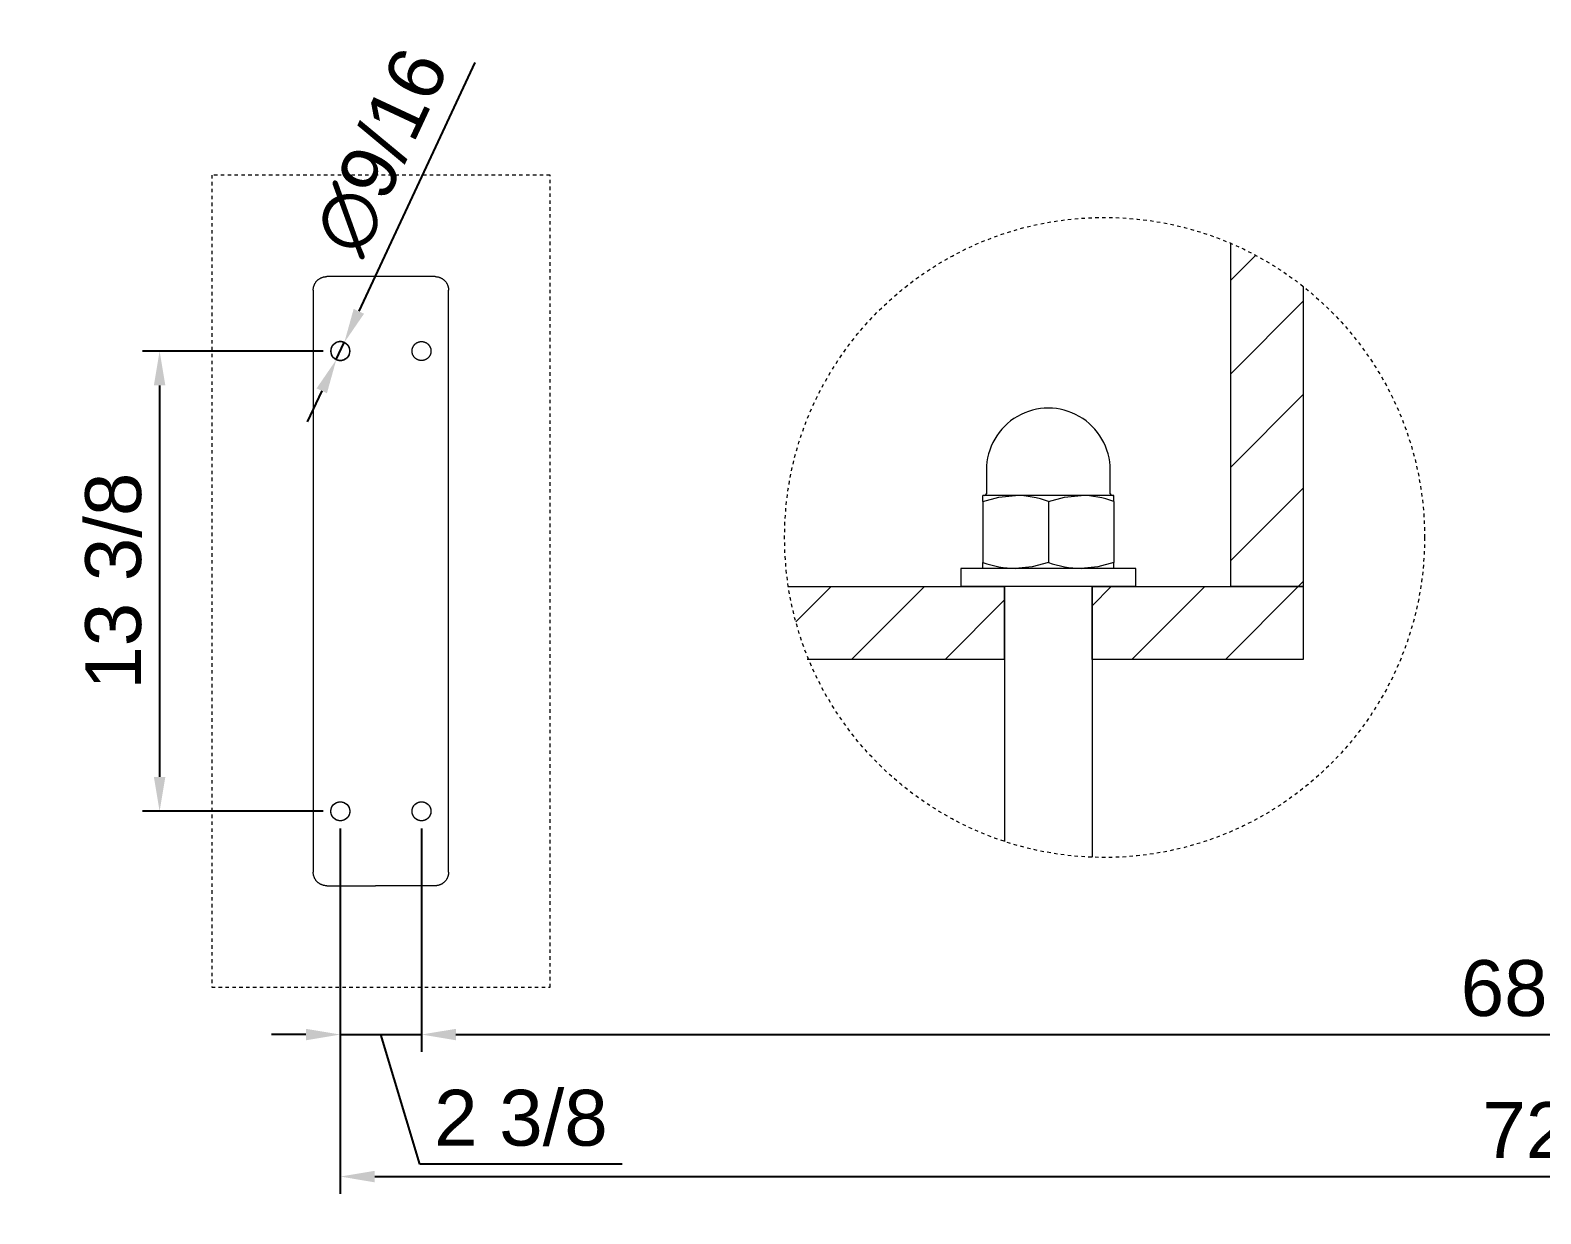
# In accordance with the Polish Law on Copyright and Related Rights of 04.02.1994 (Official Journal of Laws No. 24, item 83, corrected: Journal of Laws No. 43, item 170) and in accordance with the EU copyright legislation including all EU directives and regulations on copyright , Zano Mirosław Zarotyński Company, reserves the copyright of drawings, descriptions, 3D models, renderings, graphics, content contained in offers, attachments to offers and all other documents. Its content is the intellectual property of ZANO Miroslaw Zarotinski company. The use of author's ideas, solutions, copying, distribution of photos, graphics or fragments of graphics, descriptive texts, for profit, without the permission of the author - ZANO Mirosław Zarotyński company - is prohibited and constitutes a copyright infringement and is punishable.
# Model space of a CAD drawing. Header units: inches. Extents: x -2 to 171, y -5 to 121.
# Drawn here: x -0.25 to 43.69, y -4.56 to 29.86 of the extents above; entities that cross this region are included whole.
import ezdxf

# ---------------------------------------------------------------- set-up
doc = ezdxf.new("R2010")
doc.units = ezdxf.units.IN
doc.linetypes.add('HIDDEN', pattern=[1.905, 1.27, -0.635])
for name, color, linetype, lineweight in [('ZANO_R', 7, 'Continuous', 0), ('ZANO_R_przerywana', 250, 'HIDDEN', 0), ('ZANO_W', 1, 'Continuous', 0)]:
    doc.layers.add(name, color=color, linetype=linetype, lineweight=lineweight)
doc.styles.get("Standard").update_dxf_attribs({"font": 'arial.ttf'})
doc.dimstyles.new('amerykanie', dxfattribs={"dimtxt": 50, "dimasz": 50, "dimexe": 0.5, "dimexo": 0.5, "dimgap": 1, "dimtad": 1, "dimdec": 0, "dimzin": 0, "dimlunit": 5, "dimtxsty": 'Standard', "dimcen": 0.09, "dimclrd": 1, "dimclre": 1, "dimclrt": 1, "dimazin": 0, "dimtfac": 1, "dimtdec": 0, "dimtmove": 0, "dimatfit": 3, "dimfxl": 1, "dimtzin": 0, "dimarcsym": 1})

# ---------------------------------------------------------------- blocks, each defined once
blk = doc.blocks.new('*D366')
at = {"layer": 'ZANO_W', "color": 1, "lineweight": -2}
for p, q in [((12.687, 28.924), (9.309, 21.686)), ((8.653, 20.28), (8.886, 20.779)), ((8.23, 19.374), (7.807, 18.468))]:
    blk.add_line(p, q, dxfattribs=at)
at = {"layer": 'ZANO_W', "color": 1}
for points in [[(9.158, 21.756), (9.46, 21.615), (8.886, 20.779)], [(8.381, 19.303), (8.079, 19.444), (8.653, 20.28)]]:
    blk.add_solid(points, dxfattribs=at)
at = {"layer": 'ZANO_W', "color": 1, "insert": (9.963, 26.339), "char_height": 1.625, "attachment_point": 5, "rotation": 64.9822}
blk.add_mtext('∅9/16', dxfattribs=at)
blk = doc.blocks.new('*D370')
at = {"layer": 'ZANO_W', "color": 1, "lineweight": -2}
for p, q in [((8.269, 20.53), (3.013, 20.53)), ((3.513, 19.53), (3.513, 8.144)), ((8.269, 7.144), (3.013, 7.144))]:
    blk.add_line(p, q, dxfattribs=at)
at = {"layer": 'ZANO_W', "color": 1}
for points in [[(3.68, 19.53), (3.347, 19.53), (3.513, 20.53)], [(3.347, 8.144), (3.68, 8.144), (3.513, 7.144)]]:
    blk.add_solid(points, dxfattribs=at)
at = {"layer": 'ZANO_W', "color": 1, "insert": (2.173, 13.837), "char_height": 1.625, "attachment_point": 5, "rotation": 90}
blk.add_mtext('13 3/8', dxfattribs=at)
blk = doc.blocks.new('*D371')
at = {"layer": 'ZANO_W', "color": 1, "lineweight": -2}
for p, q in [((8.769, 6.644), (8.769, 0.151)), ((11.132, 6.644), (11.132, 0.151)), ((7.769, 0.651), (6.769, 0.651)), ((8.769, 0.651), (11.132, 0.651)), ((11.082, -3.122), (9.951, 0.651)), ((12.132, 0.651), (13.132, 0.651)), ((16.965, -3.122), (11.082, -3.122))]:
    blk.add_line(p, q, dxfattribs=at)
at = {"layer": 'ZANO_W', "color": 1}
for points in [[(7.769, 0.484), (7.769, 0.817), (8.769, 0.651)], [(12.132, 0.817), (12.132, 0.484), (11.132, 0.651)]]:
    blk.add_solid(points, dxfattribs=at)
at = {"layer": 'ZANO_W', "color": 1, "insert": (14.024, -1.781), "char_height": 1.625, "attachment_point": 5}
blk.add_mtext('2 3/8', dxfattribs=at)
blk = doc.blocks.new('*D372')
at = {"layer": 'ZANO_W', "color": 1, "lineweight": -2}
for p, q in [((11.132, 6.644), (11.132, 0.151)), ((79.163, 6.644), (79.163, 0.151)), ((12.132, 0.651), (78.163, 0.651))]:
    blk.add_line(p, q, dxfattribs=at)
at = {"layer": 'ZANO_W', "color": 1}
for points in [[(12.132, 0.817), (12.132, 0.484), (11.132, 0.651)], [(78.163, 0.484), (78.163, 0.817), (79.163, 0.651)]]:
    blk.add_solid(points, dxfattribs=at)
at = {"layer": 'ZANO_W', "color": 1, "insert": (45.147, 1.991), "char_height": 1.625, "attachment_point": 5}
blk.add_mtext('68 1/16', dxfattribs=at)
blk = doc.blocks.new('*D374')
at = {"layer": 'ZANO_W', "color": 1, "lineweight": -2}
for p, q in [((8.769, 6.644), (8.769, -3.98)), ((81.525, 6.644), (81.525, -3.98)), ((9.769, -3.48), (80.525, -3.48))]:
    blk.add_line(p, q, dxfattribs=at)
at = {"layer": 'ZANO_W', "color": 1}
for points in [[(9.769, -3.313), (9.769, -3.647), (8.769, -3.48)], [(80.525, -3.647), (80.525, -3.313), (81.525, -3.48)]]:
    blk.add_solid(points, dxfattribs=at)
at = {"layer": 'ZANO_W', "color": 1, "insert": (45.147, -2.139), "char_height": 1.625, "attachment_point": 5}
blk.add_mtext('72 3/4', dxfattribs=at)

msp = doc.modelspace()

# ---------------------------------------------------------------- linework, layer by layer
at = {"layer": 'ZANO_R'}
for p, q in [((34.65989, 23.66836), (34.65989, 13.68002)), ((34.65989, 22.57833), (35.39621, 23.31465)), ((7.99665, 22.40764), (8.0005, 22.42052)), ((8.0005, 22.42052), (8.00478, 22.43326)), ((8.00478, 22.43326), (8.0095, 22.44585)), ((8.0095, 22.44585), (8.01464, 22.45827)), ((8.01464, 22.45827), (8.02021, 22.47051)), ((8.02021, 22.47051), (8.02619, 22.48255)), ((8.02619, 22.48255), (8.03258, 22.49438)), ((8.03258, 22.49438), (8.03937, 22.50598)), ((8.03937, 22.50598), (8.04655, 22.51735)), ((8.04655, 22.51735), (8.05411, 22.52846)), ((8.05411, 22.52846), (8.06205, 22.53931)), ((8.06205, 22.53931), (8.07035, 22.54988)), ((8.07035, 22.54988), (8.07901, 22.56016)), ((8.07901, 22.56016), (8.08802, 22.57014)), ((8.08802, 22.57014), (8.09736, 22.57981)), ((8.09736, 22.57981), (8.10703, 22.58915)), ((8.10703, 22.58915), (8.11701, 22.59816)), ((8.11701, 22.59816), (8.12729, 22.60682)), ((8.12729, 22.60682), (8.13786, 22.61512)), ((8.13786, 22.61512), (8.14871, 22.62306)), ((8.14871, 22.62306), (8.15983, 22.63063)), ((8.15983, 22.63063), (8.17119, 22.63781)), ((8.17119, 22.63781), (8.18279, 22.64459)), ((8.18279, 22.64459), (8.19462, 22.65098)), ((8.19462, 22.65098), (8.20666, 22.65696)), ((8.20666, 22.65696), (8.2189, 22.66253)), ((8.2189, 22.66253), (8.23132, 22.66767)), ((8.23132, 22.66767), (8.24391, 22.67239)), ((8.24391, 22.67239), (8.25665, 22.67667)), ((8.25665, 22.67667), (8.26953, 22.68052)), ((8.26953, 22.68052), (8.28254, 22.68393)), ((8.28254, 22.68393), (8.29565, 22.68689)), ((8.29565, 22.68689), (8.30886, 22.6894)), ((8.30886, 22.6894), (8.32214, 22.69145)), ((8.32214, 22.69145), (8.33549, 22.69306)), ((8.33549, 22.69306), (8.34888, 22.6942)), ((8.34888, 22.6942), (8.36231, 22.69489)), ((8.36231, 22.69489), (8.37575, 22.69512)), ((9.79307, 22.69512), (8.37575, 22.69512)), ((11.52536, 22.69512), (9.79307, 22.69512)), ((11.52536, 22.69512), (11.5388, 22.69489)), ((11.5388, 22.69489), (11.55223, 22.6942)), ((11.55223, 22.6942), (11.56562, 22.69306)), ((11.56562, 22.69306), (11.57897, 22.69145)), ((11.57897, 22.69145), (11.59225, 22.6894)), ((11.59225, 22.6894), (11.60546, 22.68689)), ((11.60546, 22.68689), (11.61857, 22.68393)), ((11.61857, 22.68393), (11.63158, 22.68052)), ((11.63158, 22.68052), (11.64446, 22.67667)), ((11.64446, 22.67667), (11.6572, 22.67239)), ((11.6572, 22.67239), (11.66979, 22.66767)), ((11.66979, 22.66767), (11.68221, 22.66253)), ((11.68221, 22.66253), (11.69445, 22.65696)), ((11.69445, 22.65696), (11.70649, 22.65098)), ((11.70649, 22.65098), (11.71832, 22.64459)), ((11.71832, 22.64459), (11.72992, 22.63781)), ((11.72992, 22.63781), (11.74128, 22.63063)), ((11.74128, 22.63063), (11.7524, 22.62306)), ((11.7524, 22.62306), (11.76325, 22.61512)), ((11.76325, 22.61512), (11.77382, 22.60682)), ((11.77382, 22.60682), (11.7841, 22.59816)), ((11.7841, 22.59816), (11.79408, 22.58915)), ((11.79408, 22.58915), (11.80375, 22.57981)), ((11.80375, 22.57981), (11.81309, 22.57014)), ((11.81309, 22.57014), (11.8221, 22.56016)), ((11.8221, 22.56016), (11.83076, 22.54988)), ((11.83076, 22.54988), (11.83906, 22.53931)), ((11.83906, 22.53931), (11.847, 22.52846)), ((11.847, 22.52846), (11.85456, 22.51735)), ((11.85456, 22.51735), (11.86174, 22.50598)), ((11.86174, 22.50598), (11.86853, 22.49438)), ((11.86853, 22.49438), (11.87492, 22.48255)), ((11.87492, 22.48255), (11.8809, 22.47051)), ((11.8809, 22.47051), (11.88647, 22.45827)), ((11.88647, 22.45827), (11.89161, 22.44585)), ((11.89161, 22.44585), (11.89633, 22.43326)), ((11.89633, 22.43326), (11.90061, 22.42052)), ((11.90061, 22.42052), (11.90446, 22.40764)), ((7.98205, 22.30142), (7.98228, 22.31486)), ((7.98205, 22.30142), (7.98205, 5.37228)), ((7.98228, 22.31486), (7.98297, 22.32829)), ((7.98297, 22.32829), (7.98411, 22.34168)), ((7.98411, 22.34168), (7.98572, 22.35503)), ((7.98572, 22.35503), (7.98778, 22.36831)), ((7.98778, 22.36831), (7.99029, 22.38152)), ((7.99029, 22.38152), (7.99324, 22.39464)), ((7.99324, 22.39464), (7.99665, 22.40764)), ((11.90446, 22.40764), (11.90787, 22.39464)), ((11.90787, 22.39464), (11.91082, 22.38152)), ((11.91082, 22.38152), (11.91333, 22.36831)), ((11.91333, 22.36831), (11.91539, 22.35503)), ((11.91539, 22.35503), (11.917, 22.34168)), ((11.917, 22.34168), (11.91814, 22.32829)), ((11.91814, 22.32829), (11.91883, 22.31486)), ((11.91883, 22.31486), (11.91906, 22.30142)), ((11.91906, 5.37228), (11.91906, 22.30142)), ((34.65989, 19.86088), (36.77812, 21.9791)), ((36.77812, 22.40809), (36.77812, 13.68002)), ((8.52325, 20.65361), (8.51913, 20.64504)), ((8.52768, 20.66203), (8.52325, 20.65361)), ((8.53239, 20.6703), (8.52768, 20.66203)), ((8.53738, 20.6784), (8.53239, 20.6703)), ((8.54265, 20.68632), (8.53738, 20.6784)), ((8.54818, 20.69406), (8.54265, 20.68632)), ((8.55399, 20.70159), (8.54818, 20.69406)), ((8.56005, 20.70893), (8.55399, 20.70159)), ((8.56635, 20.71605), (8.56005, 20.70893)), ((8.57291, 20.72295), (8.56635, 20.71605)), ((8.57969, 20.72962), (8.57291, 20.72295)), ((8.5867, 20.73605), (8.57969, 20.72962)), ((8.59393, 20.74223), (8.5867, 20.73605)), ((8.60137, 20.74817), (8.59393, 20.74223)), ((8.60901, 20.75384), (8.60137, 20.74817)), ((8.61684, 20.75924), (8.60901, 20.75384)), ((8.62485, 20.76437), (8.61684, 20.75924)), ((8.63303, 20.76922), (8.62485, 20.76437)), ((8.64138, 20.77379), (8.63303, 20.76922)), ((8.64988, 20.77807), (8.64138, 20.77379)), ((8.65852, 20.78204), (8.64988, 20.77807)), ((8.66729, 20.78572), (8.65852, 20.78204)), ((8.67619, 20.7891), (8.66729, 20.78572)), ((8.6852, 20.79216), (8.67619, 20.7891)), ((8.6943, 20.79491), (8.6852, 20.79216)), ((8.7035, 20.79735), (8.6943, 20.79491)), ((8.71277, 20.79947), (8.7035, 20.79735)), ((8.72212, 20.80126), (8.71277, 20.79947)), ((8.73152, 20.80273), (8.72212, 20.80126)), ((8.74096, 20.80388), (8.73152, 20.80273)), ((8.75044, 20.8047), (8.74096, 20.80388)), ((8.75994, 20.80519), (8.75044, 20.8047)), ((8.76945, 20.80536), (8.75994, 20.80519)), ((8.77896, 20.80519), (8.76945, 20.80536)), ((8.78847, 20.8047), (8.77896, 20.80519)), ((8.79794, 20.80388), (8.78847, 20.8047)), ((8.80739, 20.80273), (8.79794, 20.80388)), ((8.81679, 20.80126), (8.80739, 20.80273)), ((8.82613, 20.79947), (8.81679, 20.80126)), ((8.83541, 20.79735), (8.82613, 20.79947)), ((8.8446, 20.79491), (8.83541, 20.79735)), ((8.85371, 20.79216), (8.8446, 20.79491)), ((8.86272, 20.7891), (8.85371, 20.79216)), ((8.87161, 20.78572), (8.86272, 20.7891)), ((8.88039, 20.78204), (8.87161, 20.78572)), ((8.88903, 20.77807), (8.88039, 20.78204)), ((8.89753, 20.77379), (8.88903, 20.77807)), ((8.90587, 20.76922), (8.89753, 20.77379)), ((8.91406, 20.76437), (8.90587, 20.76922)), ((8.92207, 20.75924), (8.91406, 20.76437)), ((8.9299, 20.75384), (8.92207, 20.75924)), ((8.93754, 20.74817), (8.9299, 20.75384)), ((8.94497, 20.74223), (8.93754, 20.74817)), ((8.9522, 20.73605), (8.94497, 20.74223)), ((8.95921, 20.72962), (8.9522, 20.73605)), ((8.966, 20.72295), (8.95921, 20.72962)), ((8.97255, 20.71605), (8.966, 20.72295)), ((8.97886, 20.70893), (8.97255, 20.71605)), ((8.98492, 20.70159), (8.97886, 20.70893)), ((8.99072, 20.69406), (8.98492, 20.70159)), ((8.99626, 20.68632), (8.99072, 20.69406)), ((9.00153, 20.6784), (8.99626, 20.68632)), ((9.00652, 20.6703), (9.00153, 20.6784)), ((9.01123, 20.66203), (9.00652, 20.6703)), ((9.01565, 20.65361), (9.01123, 20.66203)), ((9.01978, 20.64504), (9.01565, 20.65361)), ((10.88133, 20.64504), (10.88546, 20.65361)), ((10.88546, 20.65361), (10.88988, 20.66203)), ((10.88988, 20.66203), (10.89459, 20.6703)), ((10.89459, 20.6703), (10.89958, 20.6784)), ((10.89958, 20.6784), (10.90485, 20.68632)), ((10.90485, 20.68632), (10.91039, 20.69406)), ((10.91039, 20.69406), (10.91619, 20.70159)), ((10.91619, 20.70159), (10.92225, 20.70893)), ((10.92225, 20.70893), (10.92856, 20.71605)), ((10.92856, 20.71605), (10.93511, 20.72295)), ((10.93511, 20.72295), (10.9419, 20.72962)), ((10.9419, 20.72962), (10.94891, 20.73605)), ((10.94891, 20.73605), (10.95614, 20.74223)), ((10.95614, 20.74223), (10.96357, 20.74817)), ((10.96357, 20.74817), (10.97121, 20.75384)), ((10.97121, 20.75384), (10.97904, 20.75924)), ((10.97904, 20.75924), (10.98705, 20.76437)), ((10.98705, 20.76437), (10.99524, 20.76922)), ((10.99524, 20.76922), (11.00358, 20.77379)), ((11.00358, 20.77379), (11.01208, 20.77807)), ((11.01208, 20.77807), (11.02072, 20.78204)), ((11.02072, 20.78204), (11.0295, 20.78572)), ((11.0295, 20.78572), (11.03839, 20.7891)), ((11.03839, 20.7891), (11.0474, 20.79216)), ((11.0474, 20.79216), (11.05651, 20.79491)), ((11.05651, 20.79491), (11.0657, 20.79735)), ((11.0657, 20.79735), (11.07498, 20.79947)), ((11.07498, 20.79947), (11.08432, 20.80126)), ((11.08432, 20.80126), (11.09372, 20.80273)), ((11.09372, 20.80273), (11.10317, 20.80388)), ((11.10317, 20.80388), (11.11264, 20.8047)), ((11.11264, 20.8047), (11.12215, 20.80519)), ((11.12215, 20.80519), (11.13166, 20.80536)), ((11.13166, 20.80536), (11.14117, 20.80519)), ((11.14117, 20.80519), (11.15067, 20.8047)), ((11.15067, 20.8047), (11.16015, 20.80388)), ((11.16015, 20.80388), (11.16959, 20.80273)), ((11.16959, 20.80273), (11.17899, 20.80126)), ((11.17899, 20.80126), (11.18834, 20.79947)), ((11.18834, 20.79947), (11.19761, 20.79735)), ((11.19761, 20.79735), (11.20681, 20.79491)), ((11.20681, 20.79491), (11.21591, 20.79216)), ((11.21591, 20.79216), (11.22492, 20.7891)), ((11.22492, 20.7891), (11.23382, 20.78572)), ((11.23382, 20.78572), (11.24259, 20.78204)), ((11.24259, 20.78204), (11.25123, 20.77807)), ((11.25123, 20.77807), (11.25973, 20.77379)), ((11.25973, 20.77379), (11.26808, 20.76922)), ((11.26808, 20.76922), (11.27626, 20.76437)), ((11.27626, 20.76437), (11.28427, 20.75924)), ((11.28427, 20.75924), (11.2921, 20.75384)), ((11.2921, 20.75384), (11.29974, 20.74817)), ((11.29974, 20.74817), (11.30718, 20.74223)), ((11.30718, 20.74223), (11.31441, 20.73605)), ((11.31441, 20.73605), (11.32142, 20.72962)), ((11.32142, 20.72962), (11.3282, 20.72295)), ((11.3282, 20.72295), (11.33476, 20.71605)), ((11.33476, 20.71605), (11.34106, 20.70893)), ((11.34106, 20.70893), (11.34712, 20.70159)), ((11.34712, 20.70159), (11.35293, 20.69406)), ((11.35293, 20.69406), (11.35846, 20.68632)), ((11.35846, 20.68632), (11.36373, 20.6784)), ((11.36373, 20.6784), (11.36872, 20.6703)), ((11.36872, 20.6703), (11.37343, 20.66203)), ((11.37343, 20.66203), (11.37786, 20.65361)), ((11.37786, 20.65361), (11.38198, 20.64504)), ((8.49423, 20.54403), (8.4939, 20.53452)), ((8.4939, 20.53452), (8.4939, 20.52501)), ((8.4939, 20.52501), (8.49423, 20.5155)), ((8.49489, 20.55352), (8.49423, 20.54403)), ((8.49423, 20.5155), (8.49489, 20.50601)), ((8.49587, 20.56299), (8.49489, 20.55352)), ((8.49489, 20.50601), (8.49587, 20.49655)), ((8.49718, 20.57241), (8.49587, 20.56299)), ((8.49587, 20.49655), (8.49718, 20.48712)), ((8.49881, 20.58178), (8.49718, 20.57241)), ((8.49718, 20.48712), (8.49881, 20.47775)), ((8.50077, 20.59109), (8.49881, 20.58178)), ((8.49881, 20.47775), (8.50077, 20.46844)), ((8.50305, 20.60033), (8.50077, 20.59109)), ((8.50077, 20.46844), (8.50305, 20.4592)), ((8.50564, 20.60948), (8.50305, 20.60033)), ((8.50305, 20.4592), (8.50564, 20.45005)), ((8.50855, 20.61854), (8.50564, 20.60948)), ((8.50564, 20.45005), (8.50855, 20.44099)), ((8.51177, 20.62749), (8.50855, 20.61854)), ((8.50855, 20.44099), (8.51177, 20.43204)), ((8.5153, 20.63633), (8.51177, 20.62749)), ((8.51177, 20.43204), (8.5153, 20.42321)), ((8.51913, 20.64504), (8.5153, 20.63633)), ((8.5153, 20.42321), (8.51913, 20.4145)), ((8.51913, 20.4145), (8.52325, 20.40592)), ((8.52325, 20.40592), (8.52768, 20.3975)), ((8.52768, 20.3975), (8.53239, 20.38923)), ((8.53239, 20.38923), (8.53738, 20.38114)), ((8.53738, 20.38114), (8.54265, 20.37321)), ((8.54265, 20.37321), (8.54818, 20.36548)), ((8.54818, 20.36548), (8.55399, 20.35794)), ((8.55399, 20.35794), (8.56005, 20.3506)), ((8.56005, 20.3506), (8.56635, 20.34348)), ((8.56635, 20.34348), (8.57291, 20.33658)), ((8.57291, 20.33658), (8.57969, 20.32992)), ((8.57969, 20.32992), (8.5867, 20.32348)), ((8.5867, 20.32348), (8.59393, 20.3173)), ((8.59393, 20.3173), (8.60137, 20.31137)), ((8.60137, 20.31137), (8.60901, 20.3057)), ((8.60901, 20.3057), (8.61684, 20.30029)), ((8.61684, 20.30029), (8.62485, 20.29516)), ((8.62485, 20.29516), (8.63303, 20.29031)), ((8.63303, 20.29031), (8.64138, 20.28574)), ((8.64138, 20.28574), (8.64988, 20.28147)), ((8.64988, 20.28147), (8.65852, 20.27749)), ((8.65852, 20.27749), (8.66729, 20.27381)), ((8.66729, 20.27381), (8.67619, 20.27044)), ((8.67619, 20.27044), (8.6852, 20.26737)), ((8.6852, 20.26737), (8.6943, 20.26462)), ((8.6943, 20.26462), (8.7035, 20.26218)), ((8.7035, 20.26218), (8.71277, 20.26007)), ((8.71277, 20.26007), (8.72212, 20.25827)), ((8.72212, 20.25827), (8.73152, 20.2568)), ((8.73152, 20.2568), (8.74096, 20.25565)), ((8.74096, 20.25565), (8.75044, 20.25483)), ((8.75044, 20.25483), (8.75994, 20.25434)), ((8.75994, 20.25434), (8.76945, 20.25418)), ((8.76945, 20.25418), (8.77896, 20.25434)), ((8.77896, 20.25434), (8.78847, 20.25483)), ((8.78847, 20.25483), (8.79794, 20.25565)), ((8.79794, 20.25565), (8.80739, 20.2568)), ((8.80739, 20.2568), (8.81679, 20.25827)), ((8.81679, 20.25827), (8.82613, 20.26007)), ((8.82613, 20.26007), (8.83541, 20.26218)), ((8.83541, 20.26218), (8.8446, 20.26462)), ((8.8446, 20.26462), (8.85371, 20.26737)), ((8.85371, 20.26737), (8.86272, 20.27044)), ((8.86272, 20.27044), (8.87161, 20.27381)), ((8.87161, 20.27381), (8.88039, 20.27749)), ((8.88039, 20.27749), (8.88903, 20.28147)), ((8.88903, 20.28147), (8.89753, 20.28574)), ((8.89753, 20.28574), (8.90587, 20.29031)), ((8.90587, 20.29031), (8.91406, 20.29516)), ((8.91406, 20.29516), (8.92207, 20.30029)), ((8.92207, 20.30029), (8.9299, 20.3057)), ((8.9299, 20.3057), (8.93754, 20.31137)), ((8.93754, 20.31137), (8.94497, 20.3173)), ((8.94497, 20.3173), (8.9522, 20.32348)), ((8.9522, 20.32348), (8.95921, 20.32992)), ((8.95921, 20.32992), (8.966, 20.33658)), ((8.966, 20.33658), (8.97255, 20.34348)), ((8.97255, 20.34348), (8.97886, 20.3506)), ((8.97886, 20.3506), (8.98492, 20.35794)), ((8.98492, 20.35794), (8.99072, 20.36548)), ((8.99072, 20.36548), (8.99626, 20.37321)), ((8.99626, 20.37321), (9.00153, 20.38114)), ((9.00153, 20.38114), (9.00652, 20.38923)), ((9.00652, 20.38923), (9.01123, 20.3975)), ((9.01123, 20.3975), (9.01565, 20.40592)), ((9.01565, 20.40592), (9.01978, 20.4145)), ((9.02361, 20.63633), (9.01978, 20.64504)), ((9.01978, 20.4145), (9.02361, 20.42321)), ((9.02713, 20.62749), (9.02361, 20.63633)), ((9.02361, 20.42321), (9.02713, 20.43204)), ((9.03035, 20.61854), (9.02713, 20.62749)), ((9.02713, 20.43204), (9.03035, 20.44099)), ((9.03326, 20.60948), (9.03035, 20.61854)), ((9.03035, 20.44099), (9.03326, 20.45005)), ((9.03586, 20.60033), (9.03326, 20.60948)), ((9.03326, 20.45005), (9.03586, 20.4592)), ((9.03813, 20.59109), (9.03586, 20.60033)), ((9.03586, 20.4592), (9.03813, 20.46844)), ((9.04009, 20.58178), (9.03813, 20.59109)), ((9.03813, 20.46844), (9.04009, 20.47775)), ((9.04172, 20.57241), (9.04009, 20.58178)), ((9.04009, 20.47775), (9.04172, 20.48712)), ((9.04303, 20.56299), (9.04172, 20.57241)), ((9.04172, 20.48712), (9.04303, 20.49655)), ((9.04402, 20.55352), (9.04303, 20.56299)), ((9.04303, 20.49655), (9.04402, 20.50601)), ((9.04467, 20.54403), (9.04402, 20.55352)), ((9.04402, 20.50601), (9.04467, 20.5155)), ((9.045, 20.53452), (9.04467, 20.54403)), ((9.04467, 20.5155), (9.045, 20.52501)), ((9.045, 20.52501), (9.045, 20.53452)), ((10.85611, 20.53452), (10.85644, 20.54403)), ((10.85611, 20.52501), (10.85611, 20.53452)), ((10.85644, 20.5155), (10.85611, 20.52501)), ((10.85644, 20.54403), (10.85709, 20.55352)), ((10.85709, 20.50601), (10.85644, 20.5155)), ((10.85709, 20.55352), (10.85808, 20.56299)), ((10.85808, 20.49655), (10.85709, 20.50601)), ((10.85808, 20.56299), (10.85939, 20.57241)), ((10.85939, 20.48712), (10.85808, 20.49655)), ((10.85939, 20.57241), (10.86102, 20.58178)), ((10.86102, 20.47775), (10.85939, 20.48712)), ((10.86102, 20.58178), (10.86298, 20.59109)), ((10.86298, 20.46844), (10.86102, 20.47775)), ((10.86298, 20.59109), (10.86525, 20.60033)), ((10.86525, 20.4592), (10.86298, 20.46844)), ((10.86525, 20.60033), (10.86785, 20.60948)), ((10.86785, 20.45005), (10.86525, 20.4592)), ((10.86785, 20.60948), (10.87076, 20.61854)), ((10.87076, 20.44099), (10.86785, 20.45005)), ((10.87076, 20.61854), (10.87398, 20.62749)), ((10.87398, 20.43204), (10.87076, 20.44099)), ((10.87398, 20.62749), (10.8775, 20.63633)), ((10.8775, 20.42321), (10.87398, 20.43204)), ((10.8775, 20.63633), (10.88133, 20.64504)), ((10.88133, 20.4145), (10.8775, 20.42321)), ((10.88546, 20.40592), (10.88133, 20.4145)), ((10.88988, 20.3975), (10.88546, 20.40592)), ((10.89459, 20.38923), (10.88988, 20.3975)), ((10.89958, 20.38114), (10.89459, 20.38923)), ((10.90485, 20.37321), (10.89958, 20.38114)), ((10.91039, 20.36548), (10.90485, 20.37321)), ((10.91619, 20.35794), (10.91039, 20.36548)), ((10.92225, 20.3506), (10.91619, 20.35794)), ((10.92856, 20.34348), (10.92225, 20.3506)), ((10.93511, 20.33658), (10.92856, 20.34348)), ((10.9419, 20.32992), (10.93511, 20.33658)), ((10.94891, 20.32348), (10.9419, 20.32992)), ((10.95614, 20.3173), (10.94891, 20.32348)), ((10.96357, 20.31137), (10.95614, 20.3173)), ((10.97121, 20.3057), (10.96357, 20.31137)), ((10.97904, 20.30029), (10.97121, 20.3057)), ((10.98705, 20.29516), (10.97904, 20.30029)), ((10.99524, 20.29031), (10.98705, 20.29516)), ((11.00358, 20.28574), (10.99524, 20.29031)), ((11.01208, 20.28147), (11.00358, 20.28574)), ((11.02072, 20.27749), (11.01208, 20.28147)), ((11.0295, 20.27381), (11.02072, 20.27749)), ((11.03839, 20.27044), (11.0295, 20.27381)), ((11.0474, 20.26737), (11.03839, 20.27044)), ((11.05651, 20.26462), (11.0474, 20.26737)), ((11.0657, 20.26218), (11.05651, 20.26462)), ((11.07498, 20.26007), (11.0657, 20.26218)), ((11.08432, 20.25827), (11.07498, 20.26007)), ((11.09372, 20.2568), (11.08432, 20.25827)), ((11.10317, 20.25565), (11.09372, 20.2568)), ((11.11264, 20.25483), (11.10317, 20.25565)), ((11.12215, 20.25434), (11.11264, 20.25483)), ((11.13166, 20.25418), (11.12215, 20.25434)), ((11.14117, 20.25434), (11.13166, 20.25418)), ((11.15067, 20.25483), (11.14117, 20.25434)), ((11.16015, 20.25565), (11.15067, 20.25483)), ((11.16959, 20.2568), (11.16015, 20.25565)), ((11.17899, 20.25827), (11.16959, 20.2568)), ((11.18834, 20.26007), (11.17899, 20.25827)), ((11.19761, 20.26218), (11.18834, 20.26007)), ((11.20681, 20.26462), (11.19761, 20.26218)), ((11.21591, 20.26737), (11.20681, 20.26462)), ((11.22492, 20.27044), (11.21591, 20.26737)), ((11.23382, 20.27381), (11.22492, 20.27044)), ((11.24259, 20.27749), (11.23382, 20.27381)), ((11.25123, 20.28147), (11.24259, 20.27749)), ((11.25973, 20.28574), (11.25123, 20.28147)), ((11.26808, 20.29031), (11.25973, 20.28574)), ((11.27626, 20.29516), (11.26808, 20.29031)), ((11.28427, 20.30029), (11.27626, 20.29516)), ((11.2921, 20.3057), (11.28427, 20.30029)), ((11.29974, 20.31137), (11.2921, 20.3057)), ((11.30718, 20.3173), (11.29974, 20.31137)), ((11.31441, 20.32348), (11.30718, 20.3173)), ((11.32142, 20.32992), (11.31441, 20.32348)), ((11.3282, 20.33658), (11.32142, 20.32992)), ((11.33476, 20.34348), (11.3282, 20.33658)), ((11.34106, 20.3506), (11.33476, 20.34348)), ((11.34712, 20.35794), (11.34106, 20.3506)), ((11.35293, 20.36548), (11.34712, 20.35794)), ((11.35846, 20.37321), (11.35293, 20.36548)), ((11.36373, 20.38114), (11.35846, 20.37321)), ((11.36872, 20.38923), (11.36373, 20.38114)), ((11.37343, 20.3975), (11.36872, 20.38923)), ((11.37786, 20.40592), (11.37343, 20.3975)), ((11.38198, 20.4145), (11.37786, 20.40592)), ((11.38198, 20.64504), (11.38581, 20.63633)), ((11.38581, 20.42321), (11.38198, 20.4145)), ((11.38581, 20.63633), (11.38934, 20.62749)), ((11.38934, 20.43204), (11.38581, 20.42321)), ((11.38934, 20.62749), (11.39256, 20.61854)), ((11.39256, 20.44099), (11.38934, 20.43204)), ((11.39256, 20.61854), (11.39547, 20.60948)), ((11.39547, 20.45005), (11.39256, 20.44099)), ((11.39547, 20.60948), (11.39806, 20.60033)), ((11.39806, 20.4592), (11.39547, 20.45005)), ((11.39806, 20.60033), (11.40034, 20.59109)), ((11.40034, 20.46844), (11.39806, 20.4592)), ((11.40034, 20.59109), (11.4023, 20.58178)), ((11.4023, 20.47775), (11.40034, 20.46844)), ((11.4023, 20.58178), (11.40393, 20.57241)), ((11.40393, 20.48712), (11.4023, 20.47775)), ((11.40393, 20.57241), (11.40524, 20.56299)), ((11.40524, 20.49655), (11.40393, 20.48712)), ((11.40524, 20.56299), (11.40622, 20.55352)), ((11.40622, 20.50601), (11.40524, 20.49655)), ((11.40622, 20.55352), (11.40688, 20.54403)), ((11.40688, 20.5155), (11.40622, 20.50601)), ((11.40688, 20.54403), (11.40721, 20.53452)), ((11.40721, 20.52501), (11.40688, 20.5155)), ((11.40721, 20.53452), (11.40721, 20.52501)), ((34.65989, 17.14342), (36.77812, 19.26165)), ((27.56386, 17.06918), (27.56386, 16.38076)), ((31.16482, 16.38076), (31.16482, 17.06918)), ((27.45794, 16.15753), (27.45794, 16.3278)), ((28.41113, 16.3278), (27.45794, 16.3278)), ((27.45794, 16.15753), (27.92493, 16.28107)), ((27.92493, 16.28107), (28.41113, 16.3278)), ((30.31753, 16.3278), (28.41113, 16.3278)), ((29.36434, 16.15753), (29.83134, 16.28107)), ((29.83134, 16.28107), (30.31753, 16.3278)), ((31.27074, 16.3278), (30.31753, 16.3278)), ((31.27074, 16.15753), (31.27074, 16.3278)), ((34.65989, 14.42597), (36.77812, 16.54419)), ((27.45794, 16.15753), (27.45794, 14.37985)), ((29.36434, 16.15753), (29.36434, 14.37985)), ((31.27074, 16.15753), (31.27074, 14.37985)), ((26.82247, 14.20958), (26.82247, 13.68003)), ((31.9062, 14.20958), (26.82247, 14.20958)), ((27.45794, 14.20958), (27.45794, 14.37985)), ((28.89734, 14.25632), (28.41113, 14.20958)), ((29.36434, 14.37985), (28.89734, 14.25632)), ((30.80373, 14.25632), (30.31753, 14.20958)), ((31.27074, 14.37985), (30.80373, 14.25632)), ((31.27074, 14.20958), (31.27074, 14.37985)), ((31.9062, 13.68003), (31.9062, 14.20958)), ((21.80093, 13.68477), (28.09341, 13.68002)), ((22.02021, 12.6561), (23.04865, 13.68454)), ((23.64337, 11.5618), (25.76367, 13.68211)), ((31.9062, 13.68003), (26.82247, 13.68003)), ((28.09341, 11.5618), (28.09341, 13.68002)), ((28.09341, 13.68002), (28.09341, 6.26442)), ((30.63527, 11.5618), (30.63527, 13.68002)), ((30.63527, 13.68002), (36.77812, 13.68002)), ((30.63527, 13.68002), (30.63527, 5.80593)), ((30.63527, 13.1188), (31.19649, 13.68002)), ((31.79573, 11.5618), (33.91395, 13.68002)), ((34.51318, 11.5618), (36.6314, 13.68002)), ((36.77812, 13.68002), (34.65989, 13.68002)), ((36.6314, 13.68002), (36.77812, 13.82674)), ((26.36082, 11.5618), (28.09341, 13.29439)), ((28.09341, 11.5618), (22.352, 11.5618)), ((36.77812, 11.5618), (30.63527, 11.5618)), ((8.4939, 7.14869), (8.49423, 7.1582)), ((8.4939, 7.13918), (8.4939, 7.14869)), ((8.49423, 7.12967), (8.4939, 7.13918)), ((8.49423, 7.1582), (8.49489, 7.16769)), ((8.49489, 7.12018), (8.49423, 7.12967)), ((8.49489, 7.16769), (8.49587, 7.17716)), ((8.49587, 7.11072), (8.49489, 7.12018)), ((8.49587, 7.17716), (8.49718, 7.18658)), ((8.49718, 7.10129), (8.49587, 7.11072)), ((8.49718, 7.18658), (8.49881, 7.19595)), ((8.49881, 7.09192), (8.49718, 7.10129)), ((8.49881, 7.19595), (8.50077, 7.20526)), ((8.50077, 7.08261), (8.49881, 7.09192)), ((8.50077, 7.20526), (8.50305, 7.2145)), ((8.50305, 7.07337), (8.50077, 7.08261)), ((8.50305, 7.2145), (8.50564, 7.22365)), ((8.50564, 7.06422), (8.50305, 7.07337)), ((8.50564, 7.22365), (8.50855, 7.23271)), ((8.50855, 7.05516), (8.50564, 7.06422)), ((8.50855, 7.23271), (8.51177, 7.24166)), ((8.51177, 7.04621), (8.50855, 7.05516)), ((8.51177, 7.24166), (8.5153, 7.2505)), ((8.5153, 7.03737), (8.51177, 7.04621)), ((8.5153, 7.2505), (8.51913, 7.25921)), ((8.51913, 7.02867), (8.5153, 7.03737)), ((8.51913, 7.25921), (8.52325, 7.26778)), ((8.52325, 7.26778), (8.52768, 7.2762)), ((8.52768, 7.2762), (8.53239, 7.28447)), ((8.53239, 7.28447), (8.53738, 7.29257)), ((8.53738, 7.29257), (8.54265, 7.30049)), ((8.54265, 7.30049), (8.54818, 7.30823)), ((8.54818, 7.30823), (8.55399, 7.31576)), ((8.55399, 7.31576), (8.56005, 7.3231)), ((8.56005, 7.3231), (8.56635, 7.33022)), ((8.56635, 7.33022), (8.57291, 7.33712)), ((8.57291, 7.33712), (8.57969, 7.34379)), ((8.57969, 7.34379), (8.5867, 7.35022)), ((8.5867, 7.35022), (8.59393, 7.3564)), ((8.59393, 7.3564), (8.60137, 7.36234)), ((8.60137, 7.36234), (8.60901, 7.36801)), ((8.60901, 7.36801), (8.61684, 7.37341)), ((8.61684, 7.37341), (8.62485, 7.37854)), ((8.62485, 7.37854), (8.63303, 7.38339)), ((8.63303, 7.38339), (8.64138, 7.38796)), ((8.64138, 7.38796), (8.64988, 7.39224)), ((8.64988, 7.39224), (8.65852, 7.39621)), ((8.65852, 7.39621), (8.66729, 7.39989)), ((8.66729, 7.39989), (8.67619, 7.40327)), ((8.67619, 7.40327), (8.6852, 7.40633)), ((8.6852, 7.40633), (8.6943, 7.40908)), ((8.6943, 7.40908), (8.7035, 7.41152)), ((8.7035, 7.41152), (8.71277, 7.41364)), ((8.71277, 7.41364), (8.72212, 7.41543)), ((8.72212, 7.41543), (8.73152, 7.4169)), ((8.73152, 7.4169), (8.74096, 7.41805)), ((8.74096, 7.41805), (8.75044, 7.41887)), ((8.75044, 7.41887), (8.75994, 7.41936)), ((8.75994, 7.41936), (8.76945, 7.41953)), ((8.76945, 7.41953), (8.77896, 7.41936)), ((8.77896, 7.41936), (8.78847, 7.41887)), ((8.78847, 7.41887), (8.79794, 7.41805)), ((8.79794, 7.41805), (8.80739, 7.4169)), ((8.80739, 7.4169), (8.81679, 7.41543)), ((8.81679, 7.41543), (8.82613, 7.41364)), ((8.82613, 7.41364), (8.83541, 7.41152)), ((8.83541, 7.41152), (8.8446, 7.40908)), ((8.8446, 7.40908), (8.85371, 7.40633)), ((8.85371, 7.40633), (8.86272, 7.40327)), ((8.86272, 7.40327), (8.87161, 7.39989)), ((8.87161, 7.39989), (8.88039, 7.39621)), ((8.88039, 7.39621), (8.88903, 7.39224)), ((8.88903, 7.39224), (8.89753, 7.38796)), ((8.89753, 7.38796), (8.90587, 7.38339)), ((8.90587, 7.38339), (8.91406, 7.37854)), ((8.91406, 7.37854), (8.92207, 7.37341)), ((8.92207, 7.37341), (8.9299, 7.36801)), ((8.9299, 7.36801), (8.93754, 7.36234)), ((8.93754, 7.36234), (8.94497, 7.3564)), ((8.94497, 7.3564), (8.9522, 7.35022)), ((8.9522, 7.35022), (8.95921, 7.34379)), ((8.95921, 7.34379), (8.966, 7.33712)), ((8.966, 7.33712), (8.97255, 7.33022)), ((8.97255, 7.33022), (8.97886, 7.3231)), ((8.97886, 7.3231), (8.98492, 7.31576)), ((8.98492, 7.31576), (8.99072, 7.30823)), ((8.99072, 7.30823), (8.99626, 7.30049)), ((8.99626, 7.30049), (9.00153, 7.29257)), ((9.00153, 7.29257), (9.00652, 7.28447)), ((9.00652, 7.28447), (9.01123, 7.2762)), ((9.01123, 7.2762), (9.01565, 7.26778)), ((9.01565, 7.26778), (9.01978, 7.25921)), ((9.01978, 7.25921), (9.02361, 7.2505)), ((9.02361, 7.03737), (9.01978, 7.02867)), ((9.02361, 7.2505), (9.02713, 7.24166)), ((9.02713, 7.04621), (9.02361, 7.03737)), ((9.02713, 7.24166), (9.03035, 7.23271)), ((9.03035, 7.05516), (9.02713, 7.04621)), ((9.03035, 7.23271), (9.03326, 7.22365)), ((9.03326, 7.06422), (9.03035, 7.05516)), ((9.03326, 7.22365), (9.03586, 7.2145)), ((9.03586, 7.07337), (9.03326, 7.06422)), ((9.03586, 7.2145), (9.03813, 7.20526)), ((9.03813, 7.08261), (9.03586, 7.07337)), ((9.03813, 7.20526), (9.04009, 7.19595)), ((9.04009, 7.09192), (9.03813, 7.08261)), ((9.04009, 7.19595), (9.04172, 7.18658)), ((9.04172, 7.10129), (9.04009, 7.09192)), ((9.04172, 7.18658), (9.04303, 7.17716)), ((9.04303, 7.11072), (9.04172, 7.10129)), ((9.04303, 7.17716), (9.04402, 7.16769)), ((9.04402, 7.12018), (9.04303, 7.11072)), ((9.04402, 7.16769), (9.04467, 7.1582)), ((9.04467, 7.12967), (9.04402, 7.12018)), ((9.04467, 7.1582), (9.045, 7.14869)), ((9.045, 7.13918), (9.04467, 7.12967)), ((9.045, 7.14869), (9.045, 7.13918)), ((10.85611, 7.14869), (10.85644, 7.1582)), ((10.85611, 7.13918), (10.85611, 7.14869)), ((10.85644, 7.12967), (10.85611, 7.13918)), ((10.85644, 7.1582), (10.85709, 7.16769)), ((10.85709, 7.12018), (10.85644, 7.12967)), ((10.85709, 7.16769), (10.85808, 7.17716)), ((10.85808, 7.11072), (10.85709, 7.12018)), ((10.85808, 7.17716), (10.85939, 7.18658)), ((10.85939, 7.10129), (10.85808, 7.11072)), ((10.85939, 7.18658), (10.86102, 7.19595)), ((10.86102, 7.09192), (10.85939, 7.10129)), ((10.86102, 7.19595), (10.86298, 7.20526)), ((10.86298, 7.08261), (10.86102, 7.09192)), ((10.86298, 7.20526), (10.86525, 7.2145)), ((10.86525, 7.07337), (10.86298, 7.08261)), ((10.86525, 7.2145), (10.86785, 7.22365)), ((10.86785, 7.06422), (10.86525, 7.07337)), ((10.86785, 7.22365), (10.87076, 7.23271)), ((10.87076, 7.05516), (10.86785, 7.06422)), ((10.87076, 7.23271), (10.87398, 7.24166)), ((10.87398, 7.04621), (10.87076, 7.05516)), ((10.87398, 7.24166), (10.8775, 7.2505)), ((10.8775, 7.03737), (10.87398, 7.04621)), ((10.8775, 7.2505), (10.88133, 7.25921)), ((10.88133, 7.02867), (10.8775, 7.03737)), ((10.88133, 7.25921), (10.88546, 7.26778)), ((10.88546, 7.26778), (10.88988, 7.2762)), ((10.88988, 7.2762), (10.89459, 7.28447)), ((10.89459, 7.28447), (10.89958, 7.29257)), ((10.89958, 7.29257), (10.90485, 7.30049)), ((10.90485, 7.30049), (10.91039, 7.30823)), ((10.91039, 7.30823), (10.91619, 7.31576)), ((10.91619, 7.31576), (10.92225, 7.3231)), ((10.92225, 7.3231), (10.92856, 7.33022)), ((10.92856, 7.33022), (10.93511, 7.33712)), ((10.93511, 7.33712), (10.9419, 7.34379)), ((10.9419, 7.34379), (10.94891, 7.35022)), ((10.94891, 7.35022), (10.95614, 7.3564)), ((10.95614, 7.3564), (10.96357, 7.36234)), ((10.96357, 7.36234), (10.97121, 7.36801)), ((10.97121, 7.36801), (10.97904, 7.37341)), ((10.97904, 7.37341), (10.98705, 7.37854)), ((10.98705, 7.37854), (10.99524, 7.38339)), ((10.99524, 7.38339), (11.00358, 7.38796)), ((11.00358, 7.38796), (11.01208, 7.39224)), ((11.01208, 7.39224), (11.02072, 7.39621)), ((11.02072, 7.39621), (11.0295, 7.39989)), ((11.0295, 7.39989), (11.03839, 7.40327)), ((11.03839, 7.40327), (11.0474, 7.40633)), ((11.0474, 7.40633), (11.05651, 7.40908)), ((11.05651, 7.40908), (11.0657, 7.41152)), ((11.0657, 7.41152), (11.07498, 7.41364)), ((11.07498, 7.41364), (11.08432, 7.41543)), ((11.08432, 7.41543), (11.09372, 7.4169)), ((11.09372, 7.4169), (11.10317, 7.41805)), ((11.10317, 7.41805), (11.11264, 7.41887)), ((11.11264, 7.41887), (11.12215, 7.41936)), ((11.12215, 7.41936), (11.13166, 7.41953)), ((11.13166, 7.41953), (11.14117, 7.41936)), ((11.14117, 7.41936), (11.15067, 7.41887)), ((11.15067, 7.41887), (11.16015, 7.41805)), ((11.16015, 7.41805), (11.16959, 7.4169)), ((11.16959, 7.4169), (11.17899, 7.41543)), ((11.17899, 7.41543), (11.18834, 7.41364)), ((11.18834, 7.41364), (11.19761, 7.41152)), ((11.19761, 7.41152), (11.20681, 7.40908)), ((11.20681, 7.40908), (11.21591, 7.40633)), ((11.21591, 7.40633), (11.22492, 7.40327)), ((11.22492, 7.40327), (11.23382, 7.39989)), ((11.23382, 7.39989), (11.24259, 7.39621)), ((11.24259, 7.39621), (11.25123, 7.39224)), ((11.25123, 7.39224), (11.25973, 7.38796)), ((11.25973, 7.38796), (11.26808, 7.38339)), ((11.26808, 7.38339), (11.27626, 7.37854)), ((11.27626, 7.37854), (11.28427, 7.37341)), ((11.28427, 7.37341), (11.2921, 7.36801)), ((11.2921, 7.36801), (11.29974, 7.36234)), ((11.29974, 7.36234), (11.30718, 7.3564)), ((11.30718, 7.3564), (11.31441, 7.35022)), ((11.31441, 7.35022), (11.32142, 7.34379)), ((11.32142, 7.34379), (11.3282, 7.33712)), ((11.3282, 7.33712), (11.33476, 7.33022)), ((11.33476, 7.33022), (11.34106, 7.3231)), ((11.34106, 7.3231), (11.34712, 7.31576)), ((11.34712, 7.31576), (11.35293, 7.30823)), ((11.35293, 7.30823), (11.35846, 7.30049)), ((11.35846, 7.30049), (11.36373, 7.29257)), ((11.36373, 7.29257), (11.36872, 7.28447)), ((11.36872, 7.28447), (11.37343, 7.2762)), ((11.37343, 7.2762), (11.37786, 7.26778)), ((11.37786, 7.26778), (11.38198, 7.25921)), ((11.38198, 7.25921), (11.38581, 7.2505)), ((11.38581, 7.03737), (11.38198, 7.02867)), ((11.38581, 7.2505), (11.38934, 7.24166)), ((11.38934, 7.04621), (11.38581, 7.03737)), ((11.38934, 7.24166), (11.39256, 7.23271)), ((11.39256, 7.05516), (11.38934, 7.04621)), ((11.39256, 7.23271), (11.39547, 7.22365)), ((11.39547, 7.06422), (11.39256, 7.05516)), ((11.39547, 7.22365), (11.39806, 7.2145)), ((11.39806, 7.07337), (11.39547, 7.06422)), ((11.39806, 7.2145), (11.40034, 7.20526)), ((11.40034, 7.08261), (11.39806, 7.07337)), ((11.40034, 7.20526), (11.4023, 7.19595)), ((11.4023, 7.09192), (11.40034, 7.08261)), ((11.4023, 7.19595), (11.40393, 7.18658)), ((11.40393, 7.10129), (11.4023, 7.09192)), ((11.40393, 7.18658), (11.40524, 7.17716)), ((11.40524, 7.11072), (11.40393, 7.10129)), ((11.40524, 7.17716), (11.40622, 7.16769)), ((11.40622, 7.12018), (11.40524, 7.11072)), ((11.40622, 7.16769), (11.40688, 7.1582)), ((11.40688, 7.12967), (11.40622, 7.12018)), ((11.40688, 7.1582), (11.40721, 7.14869)), ((11.40721, 7.13918), (11.40688, 7.12967)), ((11.40721, 7.14869), (11.40721, 7.13918)), ((8.52325, 7.02009), (8.51913, 7.02867)), ((8.52768, 7.01167), (8.52325, 7.02009)), ((8.53239, 7.0034), (8.52768, 7.01167)), ((8.53738, 6.99531), (8.53239, 7.0034)), ((8.54265, 6.98738), (8.53738, 6.99531)), ((8.54818, 6.97965), (8.54265, 6.98738)), ((8.55399, 6.97211), (8.54818, 6.97965)), ((8.56005, 6.96477), (8.55399, 6.97211)), ((8.56635, 6.95765), (8.56005, 6.96477)), ((8.57291, 6.95075), (8.56635, 6.95765)), ((8.57969, 6.94408), (8.57291, 6.95075)), ((8.5867, 6.93765), (8.57969, 6.94408)), ((8.59393, 6.93147), (8.5867, 6.93765)), ((8.60137, 6.92554), (8.59393, 6.93147)), ((8.60901, 6.91987), (8.60137, 6.92554)), ((8.61684, 6.91446), (8.60901, 6.91987)), ((8.62485, 6.90933), (8.61684, 6.91446)), ((8.63303, 6.90448), (8.62485, 6.90933)), ((8.64138, 6.89991), (8.63303, 6.90448)), ((8.64988, 6.89564), (8.64138, 6.89991)), ((8.65852, 6.89166), (8.64988, 6.89564)), ((8.66729, 6.88798), (8.65852, 6.89166)), ((8.67619, 6.88461), (8.66729, 6.88798)), ((8.6852, 6.88154), (8.67619, 6.88461)), ((8.6943, 6.87879), (8.6852, 6.88154)), ((8.7035, 6.87635), (8.6943, 6.87879)), ((8.71277, 6.87424), (8.7035, 6.87635)), ((8.72212, 6.87244), (8.71277, 6.87424)), ((8.73152, 6.87097), (8.72212, 6.87244)), ((8.74096, 6.86982), (8.73152, 6.87097)), ((8.75044, 6.869), (8.74096, 6.86982)), ((8.75994, 6.86851), (8.75044, 6.869)), ((8.76945, 6.86835), (8.75994, 6.86851)), ((8.77896, 6.86851), (8.76945, 6.86835)), ((8.78847, 6.869), (8.77896, 6.86851)), ((8.79794, 6.86982), (8.78847, 6.869)), ((8.80739, 6.87097), (8.79794, 6.86982)), ((8.81679, 6.87244), (8.80739, 6.87097)), ((8.82613, 6.87424), (8.81679, 6.87244)), ((8.83541, 6.87635), (8.82613, 6.87424)), ((8.8446, 6.87879), (8.83541, 6.87635)), ((8.85371, 6.88154), (8.8446, 6.87879)), ((8.86272, 6.88461), (8.85371, 6.88154)), ((8.87161, 6.88798), (8.86272, 6.88461)), ((8.88039, 6.89166), (8.87161, 6.88798)), ((8.88903, 6.89564), (8.88039, 6.89166)), ((8.89753, 6.89991), (8.88903, 6.89564)), ((8.90587, 6.90448), (8.89753, 6.89991)), ((8.91406, 6.90933), (8.90587, 6.90448)), ((8.92207, 6.91446), (8.91406, 6.90933)), ((8.9299, 6.91987), (8.92207, 6.91446)), ((8.93754, 6.92554), (8.9299, 6.91987)), ((8.94497, 6.93147), (8.93754, 6.92554)), ((8.9522, 6.93765), (8.94497, 6.93147)), ((8.95921, 6.94408), (8.9522, 6.93765)), ((8.966, 6.95075), (8.95921, 6.94408)), ((8.97255, 6.95765), (8.966, 6.95075)), ((8.97886, 6.96477), (8.97255, 6.95765)), ((8.98492, 6.97211), (8.97886, 6.96477)), ((8.99072, 6.97965), (8.98492, 6.97211)), ((8.99626, 6.98738), (8.99072, 6.97965)), ((9.00153, 6.99531), (8.99626, 6.98738)), ((9.00652, 7.0034), (9.00153, 6.99531)), ((9.01123, 7.01167), (9.00652, 7.0034)), ((9.01565, 7.02009), (9.01123, 7.01167)), ((9.01978, 7.02867), (9.01565, 7.02009)), ((10.88546, 7.02009), (10.88133, 7.02867)), ((10.88988, 7.01167), (10.88546, 7.02009)), ((10.89459, 7.0034), (10.88988, 7.01167)), ((10.89958, 6.99531), (10.89459, 7.0034)), ((10.90485, 6.98738), (10.89958, 6.99531)), ((10.91039, 6.97965), (10.90485, 6.98738)), ((10.91619, 6.97211), (10.91039, 6.97965)), ((10.92225, 6.96477), (10.91619, 6.97211)), ((10.92856, 6.95765), (10.92225, 6.96477)), ((10.93511, 6.95075), (10.92856, 6.95765)), ((10.9419, 6.94408), (10.93511, 6.95075)), ((10.94891, 6.93765), (10.9419, 6.94408)), ((10.95614, 6.93147), (10.94891, 6.93765)), ((10.96357, 6.92554), (10.95614, 6.93147)), ((10.97121, 6.91987), (10.96357, 6.92554)), ((10.97904, 6.91446), (10.97121, 6.91987)), ((10.98705, 6.90933), (10.97904, 6.91446)), ((10.99524, 6.90448), (10.98705, 6.90933)), ((11.00358, 6.89991), (10.99524, 6.90448)), ((11.01208, 6.89564), (11.00358, 6.89991)), ((11.02072, 6.89166), (11.01208, 6.89564)), ((11.0295, 6.88798), (11.02072, 6.89166)), ((11.03839, 6.88461), (11.0295, 6.88798)), ((11.0474, 6.88154), (11.03839, 6.88461)), ((11.05651, 6.87879), (11.0474, 6.88154)), ((11.0657, 6.87635), (11.05651, 6.87879)), ((11.07498, 6.87424), (11.0657, 6.87635)), ((11.08432, 6.87244), (11.07498, 6.87424)), ((11.09372, 6.87097), (11.08432, 6.87244)), ((11.10317, 6.86982), (11.09372, 6.87097)), ((11.11264, 6.869), (11.10317, 6.86982)), ((11.12215, 6.86851), (11.11264, 6.869)), ((11.13166, 6.86835), (11.12215, 6.86851)), ((11.14117, 6.86851), (11.13166, 6.86835)), ((11.15067, 6.869), (11.14117, 6.86851)), ((11.16015, 6.86982), (11.15067, 6.869)), ((11.16959, 6.87097), (11.16015, 6.86982)), ((11.17899, 6.87244), (11.16959, 6.87097)), ((11.18834, 6.87424), (11.17899, 6.87244)), ((11.19761, 6.87635), (11.18834, 6.87424)), ((11.20681, 6.87879), (11.19761, 6.87635)), ((11.21591, 6.88154), (11.20681, 6.87879)), ((11.22492, 6.88461), (11.21591, 6.88154)), ((11.23382, 6.88798), (11.22492, 6.88461)), ((11.24259, 6.89166), (11.23382, 6.88798)), ((11.25123, 6.89564), (11.24259, 6.89166)), ((11.25973, 6.89991), (11.25123, 6.89564)), ((11.26808, 6.90448), (11.25973, 6.89991)), ((11.27626, 6.90933), (11.26808, 6.90448)), ((11.28427, 6.91446), (11.27626, 6.90933)), ((11.2921, 6.91987), (11.28427, 6.91446)), ((11.29974, 6.92554), (11.2921, 6.91987)), ((11.30718, 6.93147), (11.29974, 6.92554)), ((11.31441, 6.93765), (11.30718, 6.93147)), ((11.32142, 6.94408), (11.31441, 6.93765)), ((11.3282, 6.95075), (11.32142, 6.94408)), ((11.33476, 6.95765), (11.3282, 6.95075)), ((11.34106, 6.96477), (11.33476, 6.95765)), ((11.34712, 6.97211), (11.34106, 6.96477)), ((11.35293, 6.97965), (11.34712, 6.97211)), ((11.35846, 6.98738), (11.35293, 6.97965)), ((11.36373, 6.99531), (11.35846, 6.98738)), ((11.36872, 7.0034), (11.36373, 6.99531)), ((11.37343, 7.01167), (11.36872, 7.0034)), ((11.37786, 7.02009), (11.37343, 7.01167)), ((11.38198, 7.02867), (11.37786, 7.02009)), ((7.98228, 5.35884), (7.98205, 5.37228)), ((7.98297, 5.34542), (7.98228, 5.35884)), ((7.98411, 5.33202), (7.98297, 5.34542)), ((7.98572, 5.31867), (7.98411, 5.33202)), ((7.98778, 5.30539), (7.98572, 5.31867)), ((7.99029, 5.29218), (7.98778, 5.30539)), ((7.99324, 5.27907), (7.99029, 5.29218)), ((7.99665, 5.26606), (7.99324, 5.27907)), ((11.90787, 5.27907), (11.90446, 5.26606)), ((11.91082, 5.29218), (11.90787, 5.27907)), ((11.91333, 5.30539), (11.91082, 5.29218)), ((11.91539, 5.31867), (11.91333, 5.30539)), ((11.917, 5.33202), (11.91539, 5.31867)), ((11.91814, 5.34542), (11.917, 5.33202)), ((11.91883, 5.35884), (11.91814, 5.34542)), ((11.91906, 5.37228), (11.91883, 5.35884)), ((8.0005, 5.25318), (7.99665, 5.26606)), ((8.00478, 5.24044), (8.0005, 5.25318)), ((8.0095, 5.22785), (8.00478, 5.24044)), ((8.01464, 5.21543), (8.0095, 5.22785)), ((8.02021, 5.20319), (8.01464, 5.21543)), ((8.02619, 5.19115), (8.02021, 5.20319)), ((8.03258, 5.17933), (8.02619, 5.19115)), ((8.03937, 5.16772), (8.03258, 5.17933)), ((8.04655, 5.15636), (8.03937, 5.16772)), ((8.05411, 5.14524), (8.04655, 5.15636)), ((8.06205, 5.13439), (8.05411, 5.14524)), ((8.07035, 5.12382), (8.06205, 5.13439)), ((8.07901, 5.11354), (8.07035, 5.12382)), ((8.08802, 5.10356), (8.07901, 5.11354)), ((8.09736, 5.09389), (8.08802, 5.10356)), ((8.10703, 5.08455), (8.09736, 5.09389)), ((8.11701, 5.07555), (8.10703, 5.08455)), ((8.12729, 5.06688), (8.11701, 5.07555)), ((8.13786, 5.05858), (8.12729, 5.06688)), ((8.14871, 5.05064), (8.13786, 5.05858)), ((8.15983, 5.04308), (8.14871, 5.05064)), ((8.17119, 5.0359), (8.15983, 5.04308)), ((8.18279, 5.02911), (8.17119, 5.0359)), ((8.19462, 5.02272), (8.18279, 5.02911)), ((8.20666, 5.01674), (8.19462, 5.02272)), ((8.2189, 5.01118), (8.20666, 5.01674)), ((8.23132, 5.00603), (8.2189, 5.01118)), ((8.24391, 5.00131), (8.23132, 5.00603)), ((8.25665, 4.99703), (8.24391, 5.00131)), ((8.26953, 4.99318), (8.25665, 4.99703)), ((8.28254, 4.98978), (8.26953, 4.99318)), ((8.29565, 4.98682), (8.28254, 4.98978)), ((8.30886, 4.98431), (8.29565, 4.98682)), ((8.32214, 4.98225), (8.30886, 4.98431)), ((8.33549, 4.98065), (8.32214, 4.98225)), ((8.34888, 4.9795), (8.33549, 4.98065)), ((8.36231, 4.97881), (8.34888, 4.9795)), ((8.37575, 4.97858), (8.36231, 4.97881)), ((8.37575, 4.97858), (9.79307, 4.97858)), ((11.52536, 4.97858), (9.79307, 4.97858)), ((11.5388, 4.97881), (11.52536, 4.97858)), ((11.55223, 4.9795), (11.5388, 4.97881)), ((11.56562, 4.98065), (11.55223, 4.9795)), ((11.57897, 4.98225), (11.56562, 4.98065)), ((11.59225, 4.98431), (11.57897, 4.98225)), ((11.60546, 4.98682), (11.59225, 4.98431)), ((11.61857, 4.98978), (11.60546, 4.98682)), ((11.63158, 4.99318), (11.61857, 4.98978)), ((11.64446, 4.99703), (11.63158, 4.99318)), ((11.6572, 5.00131), (11.64446, 4.99703)), ((11.66979, 5.00603), (11.6572, 5.00131)), ((11.68221, 5.01118), (11.66979, 5.00603)), ((11.69445, 5.01674), (11.68221, 5.01118)), ((11.70649, 5.02272), (11.69445, 5.01674)), ((11.71832, 5.02911), (11.70649, 5.02272)), ((11.72992, 5.0359), (11.71832, 5.02911)), ((11.74128, 5.04308), (11.72992, 5.0359)), ((11.7524, 5.05064), (11.74128, 5.04308)), ((11.76325, 5.05858), (11.7524, 5.05064)), ((11.77382, 5.06688), (11.76325, 5.05858)), ((11.7841, 5.07555), (11.77382, 5.06688)), ((11.79408, 5.08455), (11.7841, 5.07555)), ((11.80375, 5.09389), (11.79408, 5.08455)), ((11.81309, 5.10356), (11.80375, 5.09389)), ((11.8221, 5.11354), (11.81309, 5.10356)), ((11.83076, 5.12382), (11.8221, 5.11354)), ((11.83906, 5.13439), (11.83076, 5.12382)), ((11.847, 5.14524), (11.83906, 5.13439)), ((11.85456, 5.15636), (11.847, 5.14524)), ((11.86174, 5.16772), (11.85456, 5.15636)), ((11.86853, 5.17933), (11.86174, 5.16772)), ((11.87492, 5.19115), (11.86853, 5.17933)), ((11.8809, 5.20319), (11.87492, 5.19115)), ((11.88647, 5.21543), (11.8809, 5.20319)), ((11.89161, 5.22785), (11.88647, 5.21543)), ((11.89633, 5.24044), (11.89161, 5.22785)), ((11.90061, 5.25318), (11.89633, 5.24044)), ((11.90446, 5.26606), (11.90061, 5.25318))]:
    msp.add_line(p, q, dxfattribs=at)
msp.add_lwpolyline([(36.77812, 13.68002), (36.77812, 11.5618)], dxfattribs=at)
for centre, radius in [((8.76945, 20.52977), 0.27555), ((8.76947, 7.14396), 0.27558), ((11.13166, 7.14394), 0.27555)]:
    msp.add_circle(centre, radius, dxfattribs=at)
for centre, radius, start, end in [((29.36434, 17.06918), 1.80048, 359.999731, 180.000269), ((27.51089, 16.38077), 0.05297, 270.002935, 359.990235), ((28.38676, 13.43819), 2.88972, 70.226957, 89.516766), ((30.29316, 13.43819), 2.88972, 70.226957, 89.516766), ((31.21779, 16.38077), 0.05297, 180.009765, 269.997065), ((28.43553, 17.09938), 2.8899, 250.227931, 269.516264), ((30.34193, 17.09938), 2.8899, 250.227931, 269.516264)]:
    msp.add_arc(centre, radius, start, end, dxfattribs=at)
at = {"layer": 'ZANO_R_przerywana', "ltscale": 0.05}
for p, q in [((9.79307, 25.64788), (5.02929, 25.64788)), ((5.02929, 25.64788), (5.02929, 2.02583)), ((14.87182, 25.64788), (9.79307, 25.64788)), ((14.87182, 4.81178), (14.87182, 25.64788)), ((14.87182, 2.02583), (14.87182, 4.81178)), ((5.02929, 2.02583), (14.87182, 2.02583))]:
    msp.add_line(p, q, dxfattribs=at)
at = {"layer": 'ZANO_R_przerywana', "color": 1, "ltscale": 0.05}
msp.add_circle((31.00089, 15.10816), 9.30942, dxfattribs=at)

# ---------------------------------------------------------------- dimensions: what is measured, and where the dimension line sits
at = {"layer": 'ZANO_W'}
dim = msp.add_diameter_dim_2p(p1=(8.65292, 20.28007), p2=(8.88598, 20.77946), dimstyle='amerykanie', override={"dimtxt": 1.625, "dimasz": 1, "dimgap": 0.5, "dimdec": 4, "dimaunit": 1, "dimadec": 1, "dimtdec": 4, "dimtmove": 1, "dimfrac": 2}, dxfattribs=at)
dim.commit()
dim.dimension.update_dxf_attribs({"geometry": '*D366', "text_midpoint": (9.96326, 26.33949)})
dim = msp.add_linear_dim(base=(3.51344, 7.14396), p1=(8.76945, 20.52977), p2=(8.76947, 7.14396), angle=90, dimstyle='amerykanie', override={"dimtxt": 1.625, "dimasz": 1, "dimgap": 0.5, "dimdec": 4, "dimaunit": 1, "dimadec": 1, "dimtdec": 4, "dimtmove": 1, "dimfrac": 2}, dxfattribs=at)
dim.commit()
dim.dimension.update_dxf_attribs({"geometry": '*D370', "text_midpoint": (2.17268, 13.83687)})
for base, p1, p2, picture, middle in [((11.13166, 0.65061), (8.76947, 7.14396), (11.13166, 7.14394), '*D371', (11.58225, -1.78092)), ((81.52535, -3.47988), (8.76947, 7.14396), (81.52535, 7.14393), '*D374', (45.14741, -2.13911)), ((79.16315, 0.65061), (11.13166, 7.14394), (79.16315, 7.14396), '*D372', (45.14741, 1.99083))]:
    dim = msp.add_linear_dim(base=base, p1=p1, p2=p2, dimstyle='amerykanie', override={"dimtxt": 1.625, "dimasz": 1, "dimgap": 0.5, "dimdec": 4, "dimaunit": 1, "dimadec": 1, "dimtdec": 4, "dimtmove": 1, "dimfrac": 2}, dxfattribs=at)
    dim.commit()
    dim.dimension.update_dxf_attribs({"geometry": picture, "text_midpoint": middle})

doc.saveas('drawing.dxf')
